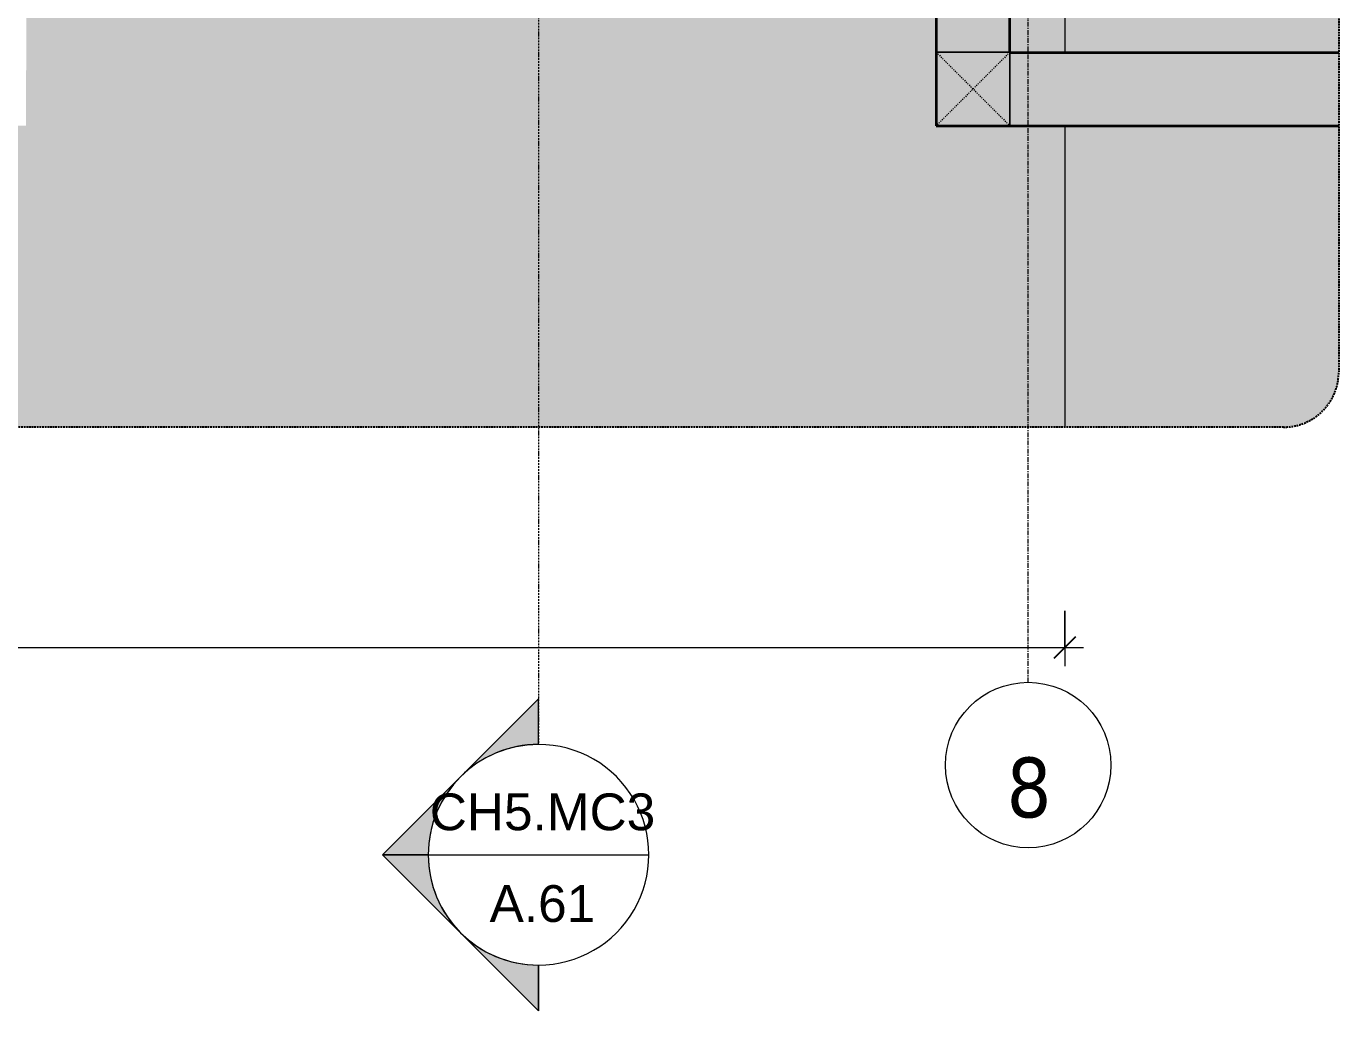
# Model space of a CAD drawing. Header units: millimetres. Extents: x 67190 to 250421, y 542 to 78637.
# Drawn here: x 74628 to 78197, y 20930 to 23607 of the extents above; entities that cross this region are included whole.
import ezdxf

# ---------------------------------------------------------------- set-up
doc = ezdxf.new("R2010")
doc.units = ezdxf.units.MM
for name, pattern in [('Dash', [6, 3, -3]), ('Dash - Tight', [4.5, 3, -1.5]), ('Dash Dot 3_16_', [7.9375, 4.7625, -1.5875, 0, -1.5875]), ('Grid Line', [22.225, 12.7, -3.175, 3.175, -3.175]), ('Hidden', [7.14375, 4.7625, -2.38125])]:
    doc.linetypes.add(name, pattern=pattern)
for name, color, linetype, lineweight in [('A-ANNO-DIMS', 211, 'Continuous', 9), ('A-ANNO-DIMS-50', 211, 'Continuous', 9), ('A-DETL-GENF-3', 92, 'Dash - Tight', 18), ('A-DETL-GENF-4', 92, 'Hidden', 25), ('A-FLOR', 192, 'Continuous', 18), ('A-WALL', 113, 'Continuous', 18), ('A-WALL-4', 113, 'Continuous', 35), ('G-ANNO-SYMB', 111, 'Continuous', 9), ('G-ANNO-SYMB-1', 111, 'Dash Dot 3_16_', 18), ('S-COLS', 52, 'Continuous', 18), ('S-COLS-5', 52, 'Dash', 18), ('S-COLS-6', 52, 'Continuous', 35), ('S-COLS-HDLN', 52, 'Dash', 18), ('S-GRID-1', 1, 'Grid Line', 9), ('S-GRID-IDEN', 1, 'Continuous', 9), ('S-STRS', 31, 'Continuous', 18)]:
    doc.layers.add(name, color=color, linetype=linetype, lineweight=lineweight)
doc.layers.add('A-DETL-GENF-2', color=7, linetype='Continuous', lineweight=18, transparency=0.2)
doc.styles.add('Arial', font='arial.ttf', dxfattribs={"height": 100})
doc.styles.add('Tahoma_B', font='tahomabd.ttf', dxfattribs={"height": 162.5})
doc.styles.add('UTM Avo', font='', dxfattribs={"width": 0.9, "height": 125})
doc.styles.get('UTM Avo').set_extended_font_data('UTM Avo')
doc.dimstyles.new('1_Dim_chi_tiet_2_5', dxfattribs={"dimscale": 304.8, "dimtxt": 124.912619, "dimasz": 0.19685, "dimexe": 0.164042, "dimexo": 0.0625, "dimgap": 0.016404, "dimtad": 1, "dimdec": 0, "dimrnd": 5, "dimzin": 0, "dimdsep": 46, "dimtxsty": 'UTM Avo', "dimblk1": 'OBLIQUE', "dimblk2": 'OBLIQUE', "dimsah": 1, "dimcen": 0.09, "dimdle": 0.164042, "dimazin": 0, "dimtfac": 1, "dimtdec": 4, "dimtix": 1, "dimtmove": 0, "dimatfit": 3, "dimfxl": 0.328084, "dimfxlon": 1, "dimtvp": 1, "dimtolj": 1, "dimtzin": 0, "dimarcsym": 2})

# ---------------------------------------------------------------- blocks, each defined once
blk = doc.blocks.new('G1_SOF - BO TRU - 200x200-V18-TKCS_CĂN HỘ LOẠI 5 - MẶT BẰNG')
at = {"layer": 'S-COLS-HDLN'}
for p, q in [((-100, 100), (100, -100)), ((100, 100), (-100, -100))]:
    blk.add_line(p, q, dxfattribs=at)
blk = doc.blocks.new('BORDER VIEW - BORDER VIEW-2588524-TKCS_CĂN HỘ LOẠI 5 - MẶT BẰNG')
at = {"layer": 'A-DETL-GENF-4'}
for p, q in [((9829.7, 11676.4), (9829.7, 150)), ((9679.7, 0), (150, 0))]:
    blk.add_line(p, q, dxfattribs=at)
blk.add_arc((9679.7, 150), 150, 270, 0, dxfattribs=at)
blk = doc.blocks.new('Grid - M_Grid Head - Circle-353313-TKCS_CĂN HỘ LOẠI 5 - MẶT BẰNG')
at = {"layer": 'S-GRID-IDEN'}
blk.add_circle((0, 0), 4.5, dxfattribs=at)
blk = doc.blocks.new('DIMBLOCK32-TKCS_CĂN HỘ LOẠI 5 - MẶT BẰNG')
at = {"layer": 'A-ANNO-DIMS-50'}
for p, q in [((69052.6, 22017.7), (69052.6, 21867.7)), ((69052.6, 21917.7), (69052.6, 22017.7)), ((77452.6, 22017.7), (77452.6, 21867.7)), ((77452.6, 21917.7), (77452.6, 22017.7)), ((69002.6, 21917.7), (77502.6, 21917.7))]:
    blk.add_line(p, q, dxfattribs=at)
at = {"layer": 'A-ANNO-DIMS-50', "lineweight": 25}
for p, q in [((69052.6, 21917.7), (69082.6, 21947.7)), ((77452.6, 21917.7), (77482.6, 21947.7)), ((69052.6, 21917.7), (69022.6, 21887.7)), ((77452.6, 21917.7), (77422.6, 21887.7))]:
    blk.add_line(p, q, dxfattribs=at)
at = {"layer": 'A-ANNO-DIMS-50', "color": 0, "insert": (73081.4, 22080.1), "char_height": 125, "width": 410.824, "attachment_point": 1, "line_spacing_factor": 1.110334, "style": 'UTM Avo'}
blk.add_mtext('8400', dxfattribs=at)
blk = doc.blocks.new('_Oblique')
at = {"color": 0, "linetype": 'ByBlock', "lineweight": -2}
blk.add_line((-0.5, -0.5), (0.5, 0.5), dxfattribs=at)
blk = doc.blocks.new('Section - M_Section Head - Filled-352373-TKCS_CĂN HỘ LOẠI 5 - MẶT BẰNG')
at = {"layer": 'G-ANNO-SYMB'}
h = blk.add_hatch(color=256, dxfattribs=at)
edge = h.paths.add_edge_path()
edge.add_line((-6, 8.485), (-6, 6))
edge.add_arc((-6, 0), 6, 90, 135)
edge.add_line((-10.243, 4.243), (-6, 8.485))
h = blk.add_hatch(color=256, dxfattribs=at)
edge = h.paths.add_edge_path()
edge.add_line((-6, 8.485), (-1.757, 4.243))
edge.add_arc((-6, 0), 6, 45, 90)
edge.add_line((-6, 6), (-6, 8.485))
h = blk.add_hatch(color=256, dxfattribs=at)
edge = h.paths.add_edge_path()
edge.add_line((-14.485, 0), (-10.243, 4.243))
edge.add_arc((-6, 0), 6, 135, 180)
edge.add_line((-12, 0), (-14.485, 0))
h = blk.add_hatch(color=256, dxfattribs=at)
edge = h.paths.add_edge_path()
edge.add_line((2.485, 0), (0, 0))
edge.add_arc((-6, 0), 6, 360, 405)
edge.add_line((-1.757, 4.243), (2.485, 0))
for p, q in [((-6, 8.485), (-14.485, 0)), ((-6, 8.485), (-10.243, 4.243)), ((-6, 8.485), (2.485, 0)), ((-6, 6), (-6, 8.485)), ((-6, 8.485), (-6, 6)), ((-1.757, 4.243), (-6, 8.485)), ((-10.243, 4.243), (-14.485, 0)), ((2.485, 0), (-1.757, 4.243)), ((-14.485, 0), (-12, 0)), ((0, 0), (2.485, 0)), ((-12, 0), (-14.485, 0)), ((0, 0), (2.485, 0))]:
    blk.add_line(p, q, dxfattribs=at)
for start, end in [(360, 180), (90, 135), (45, 90), (135, 180), (360, 45), (180, 360)]:
    blk.add_arc((-6, 0), 6, start, end, dxfattribs=at)

msp = doc.modelspace()

# ---------------------------------------------------------------- hatches: boundary and pattern name
at = {"layer": 'A-DETL-GENF-2'}
h = msp.add_hatch(color=256, dxfattribs=at)
h.paths.add_polyline_path([(68517.6, 22517.4), (78047.3, 22517.4), (78086.1, 22522.5), (78122.3, 22537.5), (78153.3, 22561.3), (78177.2, 22592.4), (78192.2, 22628.5), (78197.3, 22667.4), (78197.3, 34193.8), (78192.2, 34232.6), (78177.2, 34268.8), (78153.3, 34299.9), (78122.3, 34323.7), (78086.1, 34338.7), (78047.3, 34343.8), (68517.6, 34343.8), (68478.7, 34338.7), (68442.6, 34323.7), (68411.5, 34299.9), (68387.7, 34268.8), (68372.7, 34232.6), (68367.6, 34193.8), (68367.6, 22667.4), (68372.7, 22628.5), (68387.7, 22592.4), (68411.5, 22561.3), (68442.6, 22537.5), (68478.7, 22522.5)])
h.paths.add_polyline_path([(69252.6, 23335.3), (69052.6, 23335.3), (69052.6, 24536.9), (68952.6, 24537.4), (68952.6, 25536.9), (69052.6, 25536.9), (69052.6, 32235.3), (68977.6, 32235.3), (68977.6, 32236.9), (68927.6, 32236.9), (68927.8, 33537.4), (77527.6, 33536.9), (77527.6, 32536.9), (77452.6, 32536.9), (77452.6, 24536.9), (74627.6, 24536.9), (74627.3, 23336.9), (69252.6, 23336.9)])
h.paths.add_polyline_path([(77302.6, 23336.9), (77102.6, 23337.4), (77102.6, 23536.9), (77302.6, 23536.9), (77302.6, 23337.4)])
h.paths.add_polyline_path([(77950.7, 26746.5), (77938.2, 26748.2), (77926.6, 26753.1), (77916.4, 26761.3), (77908.5, 26772.4), (77904.3, 26783.3), (77902.8, 26795), (77904.5, 26807.4), (77909.4, 26819), (77917.2, 26828.9), (77928.7, 26837.2), (77939.6, 26841.4), (77951.3, 26842.8), (77951.3, 26839.7), (77938.8, 26837.9), (77927.2, 26832.6), (77919.4, 26826.7), (77912.2, 26817.4), (77907.4, 26805.5), (77906, 26795), (77907.8, 26782.5), (77913, 26770.9), (77919.4, 26762.7), (77928.2, 26755.8), (77939.1, 26751.3), (77950.7, 26749.5), (77950.7, 26748.2)])
msp.add_hatch(color=256, dxfattribs=at).paths.add_polyline_path([(77102.6, 23336.9), (77302.6, 23337.4), (77302.6, 23536.9), (77102.6, 23536.9), (77102.6, 23337.4)])

# ---------------------------------------------------------------- linework, layer by layer
at = {"layer": 'A-FLOR'}
for p, q in [((77452.6, 23336.9), (77452.6, 22517.4)), ((78197.3, 23335.3), (77452.6, 23335.3))]:
    msp.add_line(p, q, dxfattribs=at)
at = {"layer": 'A-WALL'}
for p, q in [((77102.6, 23536.9), (77452.6, 23536.9)), ((77302.6, 23535.3), (77302.6, 23336.9))]:
    msp.add_line(p, q, dxfattribs=at)
at = {"layer": 'A-WALL-4'}
for p, q in [((77102.6, 24536.9), (77102.6, 23536.9)), ((77302.6, 23536.9), (77302.6, 24536.9)), ((78197.3, 23535.3), (77302.6, 23535.3)), ((77302.6, 23336.9), (78197.3, 23336.9))]:
    msp.add_line(p, q, dxfattribs=at)
at = {"layer": 'G-ANNO-SYMB'}
msp.add_line((75720.8, 21354.4), (76320.8, 21354.4), dxfattribs=at)
at = {"layer": 'G-ANNO-SYMB-1'}
msp.add_line((76020.8, 35327.6), (76020.8, 21654.4), dxfattribs=at)
at = {"layer": 'S-COLS'}
for p, q in [((77302.6, 23536.9), (77102.6, 23536.9)), ((77302.6, 23336.9), (77302.6, 23535.3))]:
    msp.add_line(p, q, dxfattribs=at)
at = {"layer": 'S-COLS-6'}
for p, q in [((77102.6, 23536.9), (77102.6, 23336.9)), ((77302.6, 23535.3), (77302.6, 23536.9)), ((77102.6, 23336.9), (77302.6, 23336.9))]:
    msp.add_line(p, q, dxfattribs=at)
at = {"layer": 'S-GRID-1'}
for p, q in [((77352.6, 23073.3), (77352.6, 33897.8)), ((77352.6, 21823.3), (77352.6, 23073.3))]:
    msp.add_line(p, q, dxfattribs=at)
at = {"layer": 'S-STRS'}
for p, q in [((77452.6, 24536.9), (77452.6, 23536.9)), ((77452.6, 23536.9), (78197.3, 23536.9))]:
    msp.add_line(p, q, dxfattribs=at)

# ---------------------------------------------------------------- block references
at = {"layer": 'A-DETL-GENF-3'}
msp.add_blockref('BORDER VIEW - BORDER VIEW-2588524-TKCS_CĂN HỘ LOẠI 5 - MẶT BẰNG', (68367.6, 22517.4), dxfattribs=at)
at = {"layer": 'G-ANNO-SYMB', "xscale": 49.99999999999998, "yscale": 49.99999999999998, "zscale": 49.99999999999998, "rotation": 89.99999999999947}
msp.add_blockref('Section - M_Section Head - Filled-352373-TKCS_CĂN HỘ LOẠI 5 - MẶT BẰNG', (76020.8, 21654.4), dxfattribs=at)
at = {"layer": 'S-COLS-5'}
msp.add_blockref('G1_SOF - BO TRU - 200x200-V18-TKCS_CĂN HỘ LOẠI 5 - MẶT BẰNG', (77202.6, 23436.9), dxfattribs=at)
at = {"layer": 'S-GRID-IDEN', "xscale": 49.99999999999998, "yscale": 49.99999999999998, "zscale": 49.99999999999998}
msp.add_blockref('Grid - M_Grid Head - Circle-353313-TKCS_CĂN HỘ LOẠI 5 - MẶT BẰNG', (77352.6, 21598.3), dxfattribs=at)

# ---------------------------------------------------------------- texts
at = {"layer": 'G-ANNO-SYMB', "char_height": 100, "attachment_point": 5, "line_spacing_factor": 0.936439, "style": 'Arial'}
for s, insert, width in [('\\pt635,1270,1905,2540,3175,3810,4445,5080,5715,6350,6985,7620,8255,8890,9525,10160,10795,11430,12065,12700,13335,13970,14605,15240,15875,16510,17145,17780,18415,19050,19685,20320;CH5.MC3', (76031.7, 21470.4), 625), ('\\pt635,1270,1905,2540,3175,3810,4445,5080,5715,6350,6985,7620,8255,8890,9525,10160,10795,11430,12065,12700,13335,13970,14605,15240,15875,16510,17145,17780,18415,19050,19685,20320;A.61', (76031.4, 21221), 297.5)]:
    msp.add_mtext(s, dxfattribs=dict(at, insert=insert, width=width))

# ---------------------------------------------------------------- dimensions: what is measured, and where the dimension line sits
at = {"layer": 'A-ANNO-DIMS'}
dim = msp.add_linear_dim(base=(77452.6, 21917.7), p1=(69052.6, 22017.7), p2=(77452.6, 22017.7), dimstyle='1_Dim_chi_tiet_2_5', override={"dimpost": '<>', "dimfxl": 8399.928669}, dxfattribs=at)
dim.commit()
dim.dimension.update_dxf_attribs({"geometry": 'DIMBLOCK32-TKCS_CĂN HỘ LOẠI 5 - MẶT BẰNG', "text_midpoint": (73252.6, 21987.4)})

# ---------------------------------------------------------------- next in the draw order: texts
at = {"layer": 'S-GRID-IDEN', "insert": (77354.9, 21535.9), "char_height": 162.5, "width": 145.5, "attachment_point": 5, "line_spacing_factor": 0.996129, "style": 'Tahoma_B', "bg_fill": 3, "box_fill_scale": 1.25, "bg_fill_color": 256, "bg_fill_true_color": 13158600, "bg_fill_transparency": 0}
msp.add_mtext('\\pt634.99962,1269.99925,1905.0005,2540.00013,3174.99975,3809.99937,4445.00062,5080.00025,5714.99987,6349.9995,6985.00075,7620.00037,8255,8889.99962,9524.99925,10160.0005,10795.00013,11429.99975,12064.99938,12700.00063,13335.00025,13969.99988,14604.9995,15240.00075,15875.00038,16510,17144.99963,17779.99925,18415.0005,19050.00013,19684.99975,20319.99938;8', dxfattribs=at)

doc.saveas('drawing.dxf')
